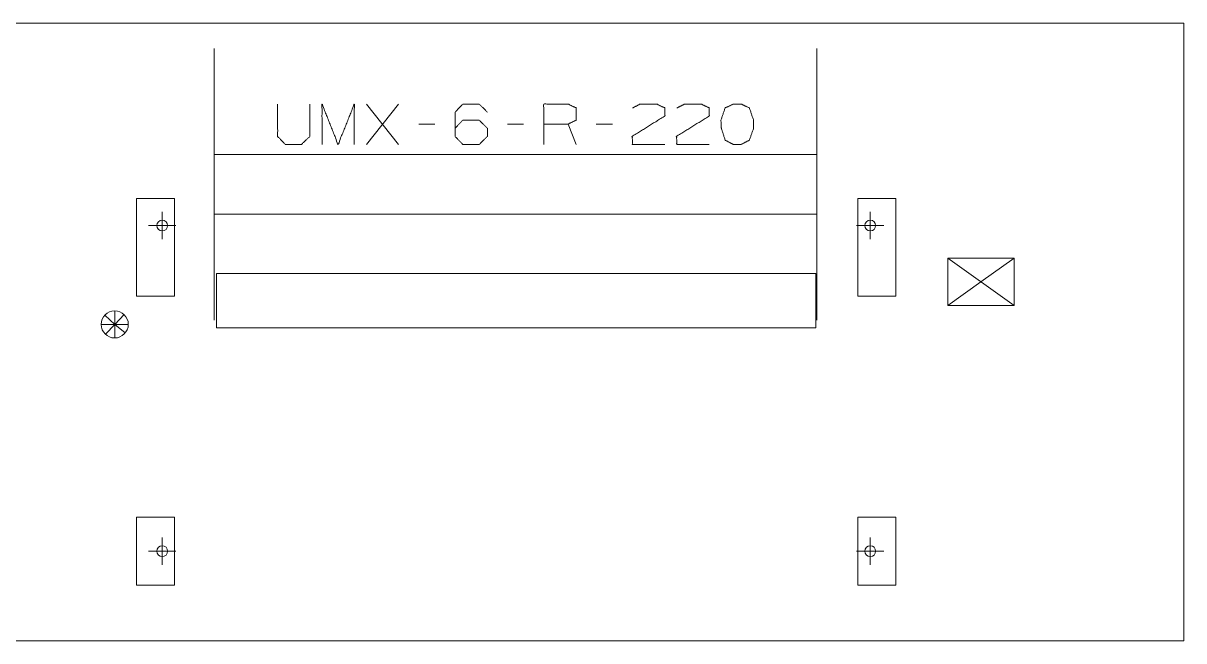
# Model space of a CAD drawing. Header units: millimetres. Extents: x 3056 to 110866, y 16649 to 58349.
# Drawn here: x 104170 to 108445, y 24547 to 26821 of the extents above; entities that cross this region are included whole.
import ezdxf

# ---------------------------------------------------------------- set-up
doc = ezdxf.new("R2010")
doc.units = ezdxf.units.MM
doc.layers.add('1', color=7, linetype='Continuous', true_color=0xffffff)

msp = doc.modelspace()

# ---------------------------------------------------------------- linework, layer by layer
at = {"layer": '1', "color": 80, "linetype": 'Continuous', "lineweight": 13}
for p, q in [((102818.5, 26821.3), (108445.5, 26821.3)), ((102818.5, 26821.3), (108445.5, 26821.3)), ((108445.5, 26821.3), (108445.5, 24547.3)), ((108445.5, 26821.3), (108445.5, 24547.3)), ((105434.6, 26375), (105553.3, 26523.4)), ((105553.3, 26375), (105434.6, 26523.4)), ((105687.1, 26450), (105627.7, 26450)), ((106013.9, 26450), (105954.6, 26450)), ((106207.1, 26375), (106177.4, 26450)), ((106340.8, 26450), (106281.4, 26450)), ((107093.5, 26337.5), (104873.5, 26337.5)), ((104588, 26176.3), (104588, 25816.3)), ((104728, 26176.3), (104588, 26176.3)), ((104728, 25816.3), (104728, 26176.3)), ((107385, 26176.3), (107245, 26176.3)), ((107245, 26176.3), (107245, 25816.3)), ((107385, 25816.3), (107385, 26176.3)), ((104682.5, 26126.3), (104682.5, 26026.3)), ((107290.5, 26126.3), (107290.5, 26026.3)), ((104873.5, 26118.4), (107093.5, 26118.4)), ((104632.5, 26076.3), (104732.5, 26076.3)), ((107240.5, 26076.3), (107340.5, 26076.3)), ((107576.5, 25782.3), (107576.5, 25956.3)), ((107820.5, 25782.3), (107576.5, 25956.3)), ((107576.5, 25956.3), (107820.5, 25956.3)), ((107820.5, 25956.3), (107698.5, 25869.3)), ((107820.5, 25956.3), (107820.5, 25782.3)), ((104882.5, 25899.3), (107090.5, 25899.3)), ((104882.5, 25699.3), (104882.5, 25899.3)), ((107090.5, 25899.3), (107090.5, 25699.3)), ((107576.5, 25782.3), (107698.5, 25869.3)), ((104588, 25816.3), (104728, 25816.3)), ((107245, 25816.3), (107385, 25816.3)), ((107820.5, 25782.3), (107576.5, 25782.3)), ((104507.5, 25712.3), (104471.1, 25746.6)), ((104507.5, 25712.3), (104507.5, 25762.3)), ((104507.5, 25712.3), (104541.8, 25748.7)), ((104507.5, 25712.3), (104457.5, 25712.3)), ((104507.5, 25712.3), (104473.1, 25675.9)), ((104507.5, 25712.3), (104546.3, 25680.8)), ((104507.5, 25712.3), (104507.5, 25662.3)), ((104507.5, 25712.3), (104557.5, 25712.3)), ((107090.5, 25699.3), (104882.5, 25699.3)), ((104588, 25002.3), (104588, 24752.3)), ((104728, 25002.3), (104588, 25002.3)), ((104728, 24752.3), (104728, 25002.3)), ((107245, 25002.3), (107245, 24752.3)), ((107385, 25002.3), (107245, 25002.3)), ((107385, 24752.3), (107385, 25002.3)), ((104682.5, 24927.3), (104682.5, 24827.3)), ((107290.5, 24927.3), (107290.5, 24827.3)), ((104632.5, 24877.3), (104732.5, 24877.3)), ((107240.5, 24877.3), (107340.5, 24877.3)), ((104588, 24752.3), (104728, 24752.3)), ((107245, 24752.3), (107385, 24752.3)), ((108445.5, 24547.3), (102818.5, 24547.3)), ((108445.5, 24547.3), (102818.5, 24547.3))]:
    msp.add_line(p, q, dxfattribs=at)
for centre, radius in [((104682.5, 26076.3), 20), ((107290.5, 26076.3), 20), ((104507.5, 25712.3), 50), ((104682.5, 24877.3), 20), ((107290.5, 24877.3), 20)]:
    msp.add_circle(centre, radius, dxfattribs=at)
for points, knots in [([(104873.5, 26727.9), (104873.5, 26727.9), (104873.5, 26727.7), (104873.5, 26727.3), (104873.5, 26727), (104873.5, 26726.3), (104873.5, 26725.3), (104873.5, 26724.2), (104873.5, 26722.9), (104873.5, 26721.3), (104873.5, 26719.5), (104873.5, 26717.6), (104873.5, 26715.4), (104873.5, 26713), (104873.5, 26710.5), (104873.5, 26709.1), (104873.5, 26706.2), (104873.5, 26703.1), (104873.5, 26701.5), (104873.5, 26698.2), (104873.5, 26694.6), (104873.5, 26690.9), (104873.5, 26686.9), (104873.5, 26682.8), (104873.5, 26678.4), (104873.5, 26673.9), (104873.5, 26669.2), (104873.5, 26664.3), (104873.5, 26659.2), (104873.5, 26654), (104873.5, 26648.6), (104873.5, 26643), (104873.5, 26637.2), (104873.5, 26631.3), (104873.5, 26628.2), (104873.5, 26622), (104873.5, 26615.6), (104873.5, 26609.1), (104873.5, 26602.4), (104873.5, 26595.6), (104873.5, 26588.6), (104873.5, 26585.1), (104873.5, 26577.9), (104873.5, 26570.5), (104873.5, 26563), (104873.5, 26559.2), (104873.5, 26551.5), (104873.5, 26543.6), (104873.5, 26535.7), (104873.5, 26527.6), (104873.5, 26519.3), (104873.5, 26511), (104873.5, 26502.5), (104873.5, 26493.9), (104873.5, 26485.3), (104873.5, 26476.5), (104873.5, 26467.6), (104873.5, 26458.6), (104873.5, 26449.5), (104873.5, 26440.3), (104873.5, 26431), (104873.5, 26421.6), (104873.5, 26412.2), (104873.5, 26402.7), (104873.5, 26393.1), (104873.5, 26383.4), (104873.5, 26373.7), (104873.5, 26363.9), (104873.5, 26354.1), (104873.5, 26344.2), (104873.5, 26339.2), (104873.5, 26329.2), (104873.5, 26319.2), (104873.5, 26309.2), (104873.5, 26299.1), (104873.5, 26294), (104873.5, 26283.9), (104873.5, 26273.8), (104873.5, 26263.6), (104873.5, 26253.4), (104873.5, 26248.3), (104873.5, 26238.1), (104873.5, 26227.9)], [0, 0, 0.000101, 0.000519, 0.001349, 0.001868, 0.003323, 0.005196, 0.007477, 0.010176, 0.013287, 0.016806, 0.020733, 0.025072, 0.029813, 0.034957, 0.03773, 0.043476, 0.049625, 0.052795, 0.059531, 0.066659, 0.074179, 0.082079, 0.090366, 0.099028, 0.108067, 0.117475, 0.127254, 0.137393, 0.147892, 0.158745, 0.169948, 0.181494, 0.193384, 0.199496, 0.211889, 0.224605, 0.237649, 0.251005, 0.264674, 0.278654, 0.285714, 0.300139, 0.314855, 0.329857, 0.337498, 0.352913, 0.368597, 0.384546, 0.400755, 0.417206, 0.433902, 0.450835, 0.467996, 0.485374, 0.502974, 0.520775, 0.538777, 0.55697, 0.575348, 0.593906, 0.612628, 0.631514, 0.650554, 0.669736, 0.689061, 0.708508, 0.728082, 0.747767, 0.767558, 0.77748, 0.797413, 0.817432, 0.837524, 0.857686, 0.867793, 0.888039, 0.908332, 0.928663, 0.949025, 0.959212, 0.979601, 1, 1]), ([(107093.5, 26227.9), (107093.5, 26238.1), (107093.5, 26248.3), (107093.5, 26258.5), (107093.5, 26268.7), (107093.5, 26278.9), (107093.5, 26289), (107093.5, 26299.1), (107093.5, 26309.2), (107093.5, 26319.2), (107093.5, 26329.2), (107093.5, 26339.2), (107093.5, 26349.1), (107093.5, 26359), (107093.5, 26368.8), (107093.5, 26378.6), (107093.5, 26388.3), (107093.5, 26397.9), (107093.5, 26407.4), (107093.5, 26416.9), (107093.5, 26426.3), (107093.5, 26435.7), (107093.5, 26444.9), (107093.5, 26454), (107093.5, 26463.1), (107093.5, 26472), (107093.5, 26480.9), (107093.5, 26489.6), (107093.5, 26498.3), (107093.5, 26506.8), (107093.5, 26515.2), (107093.5, 26523.5), (107093.5, 26531.7), (107093.5, 26539.7), (107093.5, 26547.6), (107093.5, 26555.4), (107093.5, 26563), (107093.5, 26570.5), (107093.5, 26574.2), (107093.5, 26581.5), (107093.5, 26588.6), (107093.5, 26595.6), (107093.5, 26602.4), (107093.5, 26609.1), (107093.5, 26615.6), (107093.5, 26618.9), (107093.5, 26625.1), (107093.5, 26631.3), (107093.5, 26637.2), (107093.5, 26643), (107093.5, 26648.6), (107093.5, 26654), (107093.5, 26659.2), (107093.5, 26664.3), (107093.5, 26666.8), (107093.5, 26671.6), (107093.5, 26676.2), (107093.5, 26680.6), (107093.5, 26684.8), (107093.5, 26686.9), (107093.5, 26690.9), (107093.5, 26694.6), (107093.5, 26698.2), (107093.5, 26699.9), (107093.5, 26703.1), (107093.5, 26706.2), (107093.5, 26709.1), (107093.5, 26711.8), (107093.5, 26714.2), (107093.5, 26716.5), (107093.5, 26718.6), (107093.5, 26720.4), (107093.5, 26722.1), (107093.5, 26723.5), (107093.5, 26724.2), (107093.5, 26725.3), (107093.5, 26726.3), (107093.5, 26726.6), (107093.5, 26727.3), (107093.5, 26727.7), (107093.5, 26727.9), (107093.5, 26727.9)], [0, 0, 0.020399, 0.040788, 0.061161, 0.081508, 0.101822, 0.122095, 0.142314, 0.162476, 0.182568, 0.202587, 0.22252, 0.242364, 0.262102, 0.281734, 0.30125, 0.320633, 0.33989, 0.359003, 0.377969, 0.396775, 0.415418, 0.433886, 0.452174, 0.470271, 0.488178, 0.505879, 0.523368, 0.54064, 0.55769, 0.574507, 0.59108, 0.607416, 0.623492, 0.639309, 0.654861, 0.670143, 0.685145, 0.692501, 0.707074, 0.721346, 0.735326, 0.748995, 0.762351, 0.775395, 0.781835, 0.794392, 0.806616, 0.818506, 0.830052, 0.841255, 0.852108, 0.862607, 0.872746, 0.877635, 0.887229, 0.896452, 0.9053, 0.913777, 0.917921, 0.925821, 0.933341, 0.940469, 0.943834, 0.950375, 0.956524, 0.96227, 0.967615, 0.972557, 0.977098, 0.98123, 0.984956, 0.988268, 0.991173, 0.992523, 0.994804, 0.996677, 0.997402, 0.998651, 0.999481, 0.999899, 1, 1]), ([(105107.7, 26523.4), (105107.7, 26404.7), (105135.8, 26375), (105195.2, 26375), (105226.4, 26404.7), (105226.4, 26523.4)], [0, 0, 0.311783, 0.41916, 0.575045, 0.688217, 1, 1]), ([(105271.1, 26375), (105271.1, 26523.4), (105330.5, 26375), (105389.9, 26523.4), (105389.9, 26375)], [0, 0, 0.240729, 0.5, 0.759271, 1, 1]), ([(105761.4, 26434.4), (105789.6, 26464.1), (105850.5, 26464.1), (105880.2, 26434.4), (105880.2, 26404.7), (105850.5, 26375), (105789.6, 26375), (105761.4, 26404.7), (105761.4, 26493.7), (105789.6, 26523.4), (105850.5, 26523.4), (105880.2, 26493.7)], [0, 0, 0.07432, 0.18508, 0.261386, 0.315348, 0.391654, 0.502414, 0.576734, 0.738614, 0.812934, 0.923694, 1, 1]), ([(106088.3, 26375), (106088.3, 26523.4), (106177.4, 26523.4), (106207.1, 26509.4), (106207.1, 26464.1), (106177.4, 26450), (106088.3, 26450)], [0, 0, 0.339234, 0.542767, 0.617839, 0.721395, 0.796467, 1, 1]), ([(106415.2, 26509.4), (106443.3, 26523.4), (106504.3, 26523.4), (106533.9, 26509.4), (106533.9, 26479.7), (106413.6, 26404.7), (106415.2, 26375), (106533.9, 26375)], [0, 0, 0.070645, 0.20753, 0.281318, 0.348001, 0.666467, 0.733242, 1, 1]), ([(106578.6, 26509.4), (106606.8, 26523.4), (106667.7, 26523.4), (106697.4, 26509.4), (106697.4, 26479.7), (106577.1, 26404.7), (106578.6, 26375), (106697.4, 26375)], [0, 0, 0.070645, 0.20753, 0.281318, 0.348001, 0.666467, 0.733242, 1, 1]), ([(106815.5, 26375), (106845.2, 26390.6), (106860.8, 26434.4), (106860.8, 26464.1), (106845.2, 26509.4), (106815.5, 26523.4), (106785.8, 26523.4), (106756.1, 26509.4), (106740.5, 26464.1), (106742.1, 26434.4), (106756.1, 26390.6), (106785.8, 26375), (106815.5, 26375)], [0, 0, 0.07627, 0.181891, 0.249383, 0.358358, 0.433038, 0.50053, 0.575211, 0.684178, 0.751762, 0.856238, 0.932509, 1, 1]), ([(104873.5, 26227.9), (104873.5, 26217.7), (104873.5, 26207.6), (104873.5, 26197.4), (104873.5, 26187.2), (104873.5, 26177), (104873.5, 26166.9), (104873.5, 26156.8), (104873.5, 26146.7), (104873.5, 26136.7), (104873.5, 26126.7), (104873.5, 26116.7), (104873.5, 26106.8), (104873.5, 26096.9), (104873.5, 26087.1), (104873.5, 26077.3), (104873.5, 26072.5), (104873.5, 26062.8), (104873.5, 26053.2), (104873.5, 26043.7), (104873.5, 26034.3), (104873.5, 26024.9), (104873.5, 26020.2), (104873.5, 26011), (104873.5, 26001.9), (104873.5, 25992.8), (104873.5, 25983.9), (104873.5, 25975), (104873.5, 25966.3), (104873.5, 25957.6), (104873.5, 25949.1), (104873.5, 25940.7), (104873.5, 25932.4), (104873.5, 25924.2), (104873.5, 25916.2), (104873.5, 25908.3), (104873.5, 25900.5), (104873.5, 25892.9), (104873.5, 25885.4), (104873.5, 25878), (104873.5, 25874.4), (104873.5, 25867.3), (104873.5, 25860.3), (104873.5, 25853.4), (104873.5, 25846.8), (104873.5, 25840.2), (104873.5, 25837), (104873.5, 25830.8), (104873.5, 25824.6), (104873.5, 25818.7), (104873.5, 25812.9), (104873.5, 25807.3), (104873.5, 25801.9), (104873.5, 25796.6), (104873.5, 25791.6), (104873.5, 25789.1), (104873.5, 25784.3), (104873.5, 25779.7), (104873.5, 25775.3), (104873.5, 25771.1), (104873.5, 25767), (104873.5, 25763.2), (104873.5, 25759.5), (104873.5, 25756), (104873.5, 25752.8), (104873.5, 25749.7), (104873.5, 25746.8), (104873.5, 25744.1), (104873.5, 25741.7), (104873.5, 25739.4), (104873.5, 25737.3), (104873.5, 25735.5), (104873.5, 25733.8), (104873.5, 25732.4), (104873.5, 25731.1), (104873.5, 25730.1), (104873.5, 25729.2), (104873.5, 25728.6), (104873.5, 25728.2), (104873.5, 25728), (104873.5, 25727.9)], [0, 0, 0.020399, 0.040788, 0.061161, 0.081508, 0.101822, 0.122095, 0.142314, 0.162476, 0.182568, 0.202587, 0.22252, 0.242364, 0.262102, 0.281734, 0.301245, 0.310939, 0.330264, 0.349446, 0.368486, 0.387372, 0.406094, 0.415418, 0.433886, 0.452174, 0.470271, 0.488178, 0.505879, 0.523368, 0.54064, 0.55769, 0.574507, 0.59108, 0.60741, 0.623492, 0.639309, 0.654861, 0.670143, 0.68514, 0.699856, 0.707069, 0.721346, 0.735321, 0.748995, 0.762351, 0.775395, 0.781835, 0.794387, 0.806616, 0.818501, 0.830052, 0.841255, 0.852108, 0.862607, 0.872746, 0.877635, 0.887229, 0.896452, 0.9053, 0.913777, 0.921868, 0.929578, 0.936902, 0.943834, 0.950375, 0.956524, 0.96227, 0.967615, 0.972557, 0.977098, 0.98123, 0.984956, 0.988268, 0.991173, 0.993661, 0.99574, 0.997402, 0.998651, 0.999481, 0.999794, 1, 1]), ([(107093.5, 25727.9), (107093.5, 25728), (107093.5, 25728.2), (107093.5, 25728.6), (107093.5, 25728.9), (107093.5, 25729.6), (107093.5, 25730.5), (107093.5, 25731.1), (107093.5, 25732.4), (107093.5, 25733), (107093.5, 25734.6), (107093.5, 25736.3), (107093.5, 25738.3), (107093.5, 25740.5), (107093.5, 25742.9), (107093.5, 25745.4), (107093.5, 25748.2), (107093.5, 25751.2), (107093.5, 25754.3), (107093.5, 25757.7), (107093.5, 25761.3), (107093.5, 25765), (107093.5, 25769), (107093.5, 25773.1), (107093.5, 25777.5), (107093.5, 25782), (107093.5, 25786.7), (107093.5, 25791.6), (107093.5, 25796.6), (107093.5, 25801.9), (107093.5, 25807.3), (107093.5, 25812.9), (107093.5, 25818.7), (107093.5, 25824.6), (107093.5, 25830.8), (107093.5, 25837), (107093.5, 25843.5), (107093.5, 25850.1), (107093.5, 25856.8), (107093.5, 25863.7), (107093.5, 25870.8), (107093.5, 25878), (107093.5, 25881.7), (107093.5, 25889.1), (107093.5, 25896.7), (107093.5, 25904.4), (107093.5, 25912.2), (107093.5, 25920.2), (107093.5, 25928.3), (107093.5, 25936.5), (107093.5, 25944.9), (107093.5, 25953.4), (107093.5, 25961.9), (107093.5, 25970.6), (107093.5, 25979.4), (107093.5, 25988.3), (107093.5, 25997.3), (107093.5, 26006.4), (107093.5, 26015.6), (107093.5, 26024.9), (107093.5, 26034.3), (107093.5, 26043.7), (107093.5, 26053.2), (107093.5, 26062.8), (107093.5, 26072.5), (107093.5, 26082.2), (107093.5, 26092), (107093.5, 26101.8), (107093.5, 26106.8), (107093.5, 26116.7), (107093.5, 26126.7), (107093.5, 26136.7), (107093.5, 26146.7), (107093.5, 26156.8), (107093.5, 26161.8), (107093.5, 26172), (107093.5, 26182.1), (107093.5, 26192.3), (107093.5, 26202.5), (107093.5, 26207.6), (107093.5, 26217.7), (107093.5, 26227.9)], [0, 0, 0.000101, 0.000519, 0.001349, 0.001873, 0.003328, 0.005196, 0.006339, 0.008827, 0.010176, 0.013287, 0.016806, 0.020733, 0.025072, 0.029813, 0.034957, 0.040508, 0.04645, 0.052795, 0.059531, 0.066665, 0.074179, 0.082084, 0.090366, 0.099028, 0.108067, 0.117475, 0.127254, 0.137393, 0.147892, 0.158745, 0.169948, 0.181499, 0.193384, 0.205613, 0.218165, 0.231051, 0.244248, 0.257763, 0.27159, 0.285719, 0.300144, 0.307499, 0.322358, 0.337498, 0.352913, 0.368602, 0.384546, 0.400755, 0.417206, 0.433902, 0.450835, 0.467996, 0.485374, 0.502974, 0.520775, 0.538777, 0.55697, 0.575348, 0.593906, 0.612628, 0.631514, 0.650554, 0.669736, 0.689061, 0.708508, 0.728082, 0.747767, 0.757636, 0.77748, 0.797413, 0.817432, 0.837524, 0.857686, 0.867793, 0.888039, 0.908332, 0.928663, 0.949025, 0.959212, 0.979601, 1, 1])]:
    msp.add_open_spline(points, degree=1, knots=knots, dxfattribs=at)

doc.saveas('drawing.dxf')
